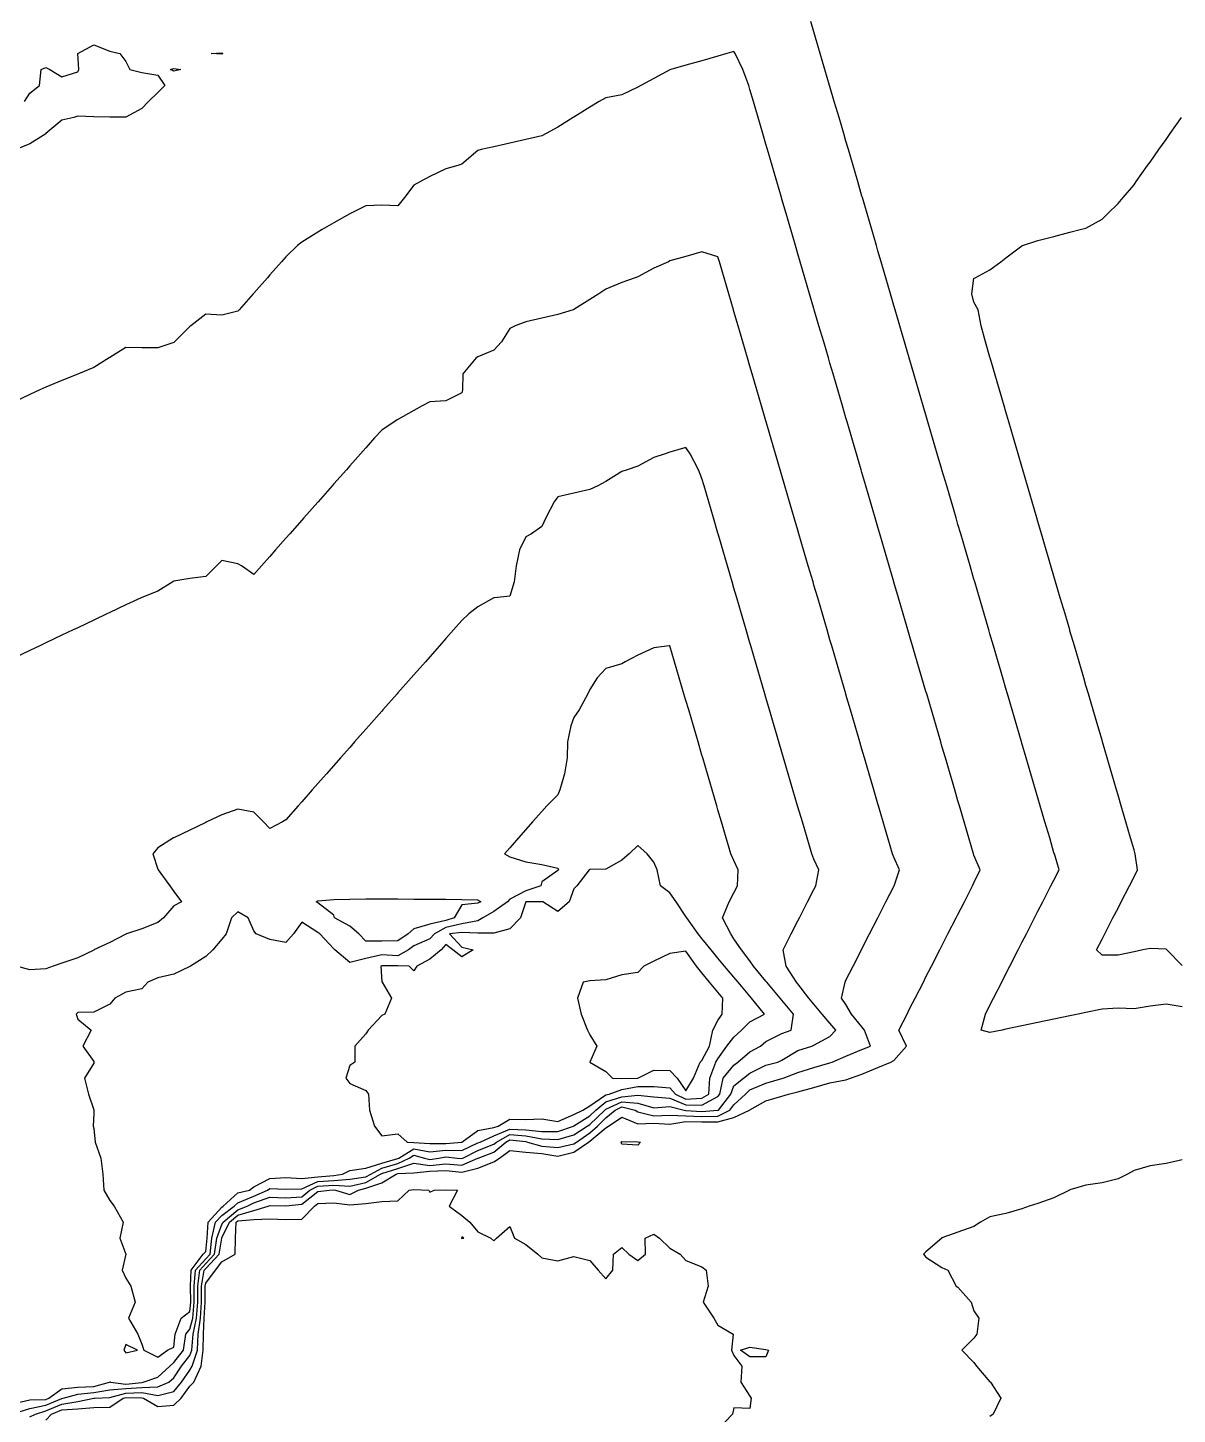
# Model space of a CAD drawing. Header units: metres. Extents: x 2681030 to 2681330, y 1246000 to 1246290.
# Drawn here: x 2681222.69 to 2681258.6, y 1246222.75 to 1246266.06 of the extents above; entities that cross this region are included whole.
import ezdxf

# ---------------------------------------------------------------- set-up
doc = ezdxf.new("R2010")
doc.units = ezdxf.units.M
doc.layers.add('BASIS_HOEHENLINIEN', color=8, linetype='Continuous')

msp = doc.modelspace()

# ---------------------------------------------------------------- linework, layer by layer
at = {"layer": 'BASIS_HOEHENLINIEN'}
for points in [[(2681253.13, 1246234.75, 0), (2681252.75, 1246234.67, 0), (2681252.473, 1246234.75, 0), (2681252.606, 1246235.25, 0), (2681252.75, 1246235.53, 0), (2681252.863, 1246235.75, 0), (2681253.119, 1246236.25, 0), (2681253.25, 1246236.507, 0), (2681253.375, 1246236.75, 0), (2681253.631, 1246237.25, 0), (2681253.75, 1246237.483, 0), (2681253.887, 1246237.75, 0), (2681254.143, 1246238.25, 0), (2681254.25, 1246238.459, 0), (2681254.399, 1246238.75, 0), (2681254.655, 1246239.25, 0), (2681254.75, 1246239.435, 0), (2681254.911, 1246239.75, 0), (2681254.761, 1246240.25, 0), (2681254.75, 1246240.289, 0), (2681254.615, 1246240.75, 0), (2681254.469, 1246241.25, 0), (2681254.323, 1246241.75, 0), (2681254.25, 1246241.998, 0), (2681254.176, 1246242.25, 0), (2681254.03, 1246242.75, 0), (2681253.884, 1246243.25, 0), (2681253.75, 1246243.708, 0), (2681253.738, 1246243.75, 0), (2681253.591, 1246244.25, 0), (2681253.445, 1246244.75, 0), (2681253.299, 1246245.25, 0), (2681253.25, 1246245.417, 0), (2681253.153, 1246245.75, 0), (2681253.006, 1246246.25, 0), (2681252.86, 1246246.75, 0), (2681252.75, 1246247.126, 0), (2681252.714, 1246247.25, 0), (2681252.567, 1246247.75, 0), (2681252.421, 1246248.25, 0), (2681252.275, 1246248.75, 0), (2681252.25, 1246248.835, 0), (2681252.129, 1246249.25, 0), (2681251.982, 1246249.75, 0), (2681251.836, 1246250.25, 0), (2681251.75, 1246250.545, 0), (2681251.69, 1246250.75, 0), (2681251.544, 1246251.25, 0), (2681251.397, 1246251.75, 0), (2681251.251, 1246252.25, 0), (2681251.25, 1246252.254, 0), (2681251.105, 1246252.75, 0), (2681250.959, 1246253.25, 0), (2681250.812, 1246253.75, 0), (2681250.75, 1246253.963, 0), (2681250.666, 1246254.25, 0), (2681250.52, 1246254.75, 0), (2681250.374, 1246255.25, 0), (2681250.25, 1246255.672, 0), (2681250.227, 1246255.75, 0), (2681250.081, 1246256.25, 0), (2681249.935, 1246256.75, 0), (2681249.789, 1246257.25, 0), (2681249.75, 1246257.382, 0), (2681249.642, 1246257.75, 0), (2681249.496, 1246258.25, 0), (2681249.35, 1246258.75, 0), (2681249.25, 1246259.091, 0), (2681249.203, 1246259.25, 0), (2681249.057, 1246259.75, 0), (2681248.911, 1246260.25, 0), (2681248.765, 1246260.75, 0), (2681248.75, 1246260.8, 0), (2681248.618, 1246261.25, 0), (2681248.472, 1246261.75, 0), (2681248.326, 1246262.25, 0), (2681248.25, 1246262.509, 0), (2681248.18, 1246262.75, 0), (2681248.033, 1246263.25, 0), (2681247.887, 1246263.75, 0), (2681247.75, 1246264.219, 0), (2681247.741, 1246264.25, 0), (2681247.595, 1246264.75, 0), (2681247.448, 1246265.25, 0), (2681247.302, 1246265.75, 0), (2681247.25, 1246265.928, 0), (2681247.156, 1246266.25, 0)], [(2681222.75, 1246222.673, 0), (2681222.931, 1246222.75, 0), (2681223.25, 1246222.852, 0), (2681223.75, 1246223.062, 0), (2681224.25, 1246223.152, 0), (2681224.75, 1246223.248, 0), (2681224.782, 1246223.25, 0), (2681225.25, 1246223.272, 0), (2681225.75, 1246223.412, 0), (2681226.25, 1246223.423, 0), (2681226.75, 1246223.336, 0), (2681227.25, 1246223.459, 0), (2681227.488, 1246223.75, 0), (2681227.75, 1246224.128, 0), (2681227.823, 1246224.25, 0), (2681227.99, 1246224.75, 0), (2681228.015, 1246225.25, 0), (2681228.081, 1246225.75, 0), (2681228.113, 1246226.25, 0), (2681228.118, 1246226.75, 0), (2681228.201, 1246227.25, 0), (2681228.25, 1246227.304, 0), (2681228.664, 1246227.75, 0), (2681228.748, 1246228.25, 0), (2681228.75, 1246228.256, 0), (2681228.994, 1246228.75, 0), (2681229.25, 1246228.964, 0), (2681229.75, 1246229.108, 0), (2681230.201, 1246229.25, 0), (2681230.25, 1246229.265, 0), (2681230.75, 1246229.257, 0), (2681231.25, 1246229.312, 0), (2681231.75, 1246229.703, 0), (2681232.117, 1246229.75, 0), (2681232.25, 1246229.757, 0), (2681232.298, 1246229.75, 0), (2681232.75, 1246229.613, 0), (2681233.024, 1246229.75, 0), (2681233.25, 1246229.811, 0), (2681233.75, 1246229.98, 0), (2681234.199, 1246230.25, 0), (2681234.25, 1246230.265, 0), (2681234.75, 1246230.287, 0), (2681235.25, 1246230.338, 0), (2681235.75, 1246230.361, 0), (2681236.25, 1246230.311, 0), (2681236.75, 1246230.44, 0), (2681237.25, 1246230.635, 0), (2681237.423, 1246230.75, 0), (2681237.75, 1246230.984, 0), (2681238.25, 1246230.94, 0), (2681238.75, 1246230.893, 0), (2681239.25, 1246230.814, 0), (2681239.75, 1246230.937, 0), (2681240.209, 1246231.25, 0), (2681240.25, 1246231.278, 0), (2681240.75, 1246231.695, 0), (2681240.83, 1246231.75, 0), (2681241.25, 1246232.032, 0), (2681241.75, 1246231.819, 0), (2681242.25, 1246231.843, 0), (2681242.75, 1246231.806, 0), (2681243.25, 1246231.896, 0), (2681243.75, 1246231.882, 0), (2681244.25, 1246231.882, 0), (2681244.75, 1246232.023, 0), (2681245.238, 1246232.25, 0), (2681245.25, 1246232.261, 0), (2681245.75, 1246232.537, 0), (2681246.25, 1246232.688, 0), (2681246.456, 1246232.75, 0), (2681246.75, 1246232.824, 0), (2681247.25, 1246232.956, 0), (2681247.75, 1246233.1, 0), (2681248.25, 1246233.196, 0), (2681248.395, 1246233.25, 0), (2681248.75, 1246233.372, 0), (2681249.25, 1246233.58, 0), (2681249.657, 1246233.75, 0), (2681249.75, 1246233.801, 0), (2681250.143, 1246234.25, 0), (2681249.902, 1246234.75, 0), (2681250.158, 1246235.25, 0), (2681250.25, 1246235.43, 0), (2681250.414, 1246235.75, 0), (2681250.67, 1246236.25, 0), (2681250.75, 1246236.407, 0), (2681250.926, 1246236.75, 0), (2681251.182, 1246237.25, 0), (2681251.25, 1246237.383, 0), (2681251.438, 1246237.75, 0), (2681251.694, 1246238.25, 0), (2681251.75, 1246238.359, 0), (2681251.95, 1246238.75, 0), (2681252.206, 1246239.25, 0), (2681252.25, 1246239.346, 0), (2681252.439, 1246239.75, 0), (2681252.25, 1246240.212, 0), (2681252.234, 1246240.25, 0), (2681252.088, 1246240.75, 0), (2681251.942, 1246241.25, 0), (2681251.796, 1246241.75, 0), (2681251.75, 1246241.906, 0), (2681251.649, 1246242.25, 0), (2681251.503, 1246242.75, 0), (2681251.357, 1246243.25, 0), (2681251.25, 1246243.615, 0), (2681251.211, 1246243.75, 0), (2681251.064, 1246244.25, 0), (2681250.918, 1246244.75, 0), (2681250.772, 1246245.25, 0), (2681250.75, 1246245.324, 0), (2681250.625, 1246245.75, 0), (2681250.479, 1246246.25, 0), (2681250.333, 1246246.75, 0), (2681250.25, 1246247.033, 0), (2681250.187, 1246247.25, 0), (2681250.04, 1246247.75, 0), (2681249.894, 1246248.25, 0), (2681249.75, 1246248.743, 0), (2681249.748, 1246248.75, 0), (2681249.602, 1246249.25, 0), (2681249.455, 1246249.75, 0), (2681249.309, 1246250.25, 0), (2681249.25, 1246250.452, 0), (2681249.163, 1246250.75, 0), (2681249.017, 1246251.25, 0), (2681248.87, 1246251.75, 0), (2681248.75, 1246252.161, 0), (2681248.724, 1246252.25, 0), (2681248.578, 1246252.75, 0), (2681248.432, 1246253.25, 0), (2681248.285, 1246253.75, 0), (2681248.25, 1246253.87, 0), (2681248.139, 1246254.25, 0), (2681247.993, 1246254.75, 0), (2681247.846, 1246255.25, 0), (2681247.75, 1246255.58, 0), (2681247.7, 1246255.75, 0), (2681247.554, 1246256.25, 0), (2681247.408, 1246256.75, 0), (2681247.261, 1246257.25, 0), (2681247.25, 1246257.289, 0), (2681247.115, 1246257.75, 0), (2681246.969, 1246258.25, 0), (2681246.823, 1246258.75, 0), (2681246.75, 1246258.998, 0), (2681246.676, 1246259.25, 0), (2681246.53, 1246259.75, 0), (2681246.384, 1246260.25, 0), (2681246.25, 1246260.707, 0), (2681246.238, 1246260.75, 0), (2681246.091, 1246261.25, 0), (2681245.945, 1246261.75, 0), (2681245.799, 1246262.25, 0), (2681245.75, 1246262.417, 0), (2681245.653, 1246262.75, 0), (2681245.506, 1246263.25, 0), (2681245.36, 1246263.75, 0), (2681245.25, 1246264.126, 0), (2681245.213, 1246264.25, 0), (2681245.033, 1246264.75, 0), (2681244.788, 1246265.25, 0), (2681244.75, 1246265.314, 0), (2681244.527, 1246265.25, 0), (2681244.25, 1246265.171, 0), (2681243.75, 1246265.027, 0), (2681243.25, 1246264.884, 0), (2681242.783, 1246264.75, 0), (2681242.75, 1246264.741, 0), (2681242.25, 1246264.471, 0), (2681241.841, 1246264.25, 0), (2681241.75, 1246264.201, 0), (2681241.25, 1246263.961, 0), (2681240.75, 1246263.871, 0), (2681240.541, 1246263.75, 0), (2681240.25, 1246263.577, 0), (2681239.75, 1246263.262, 0), (2681239.73, 1246263.25, 0), (2681239.25, 1246262.948, 0), (2681238.882, 1246262.75, 0), (2681238.75, 1246262.683, 0), (2681238.25, 1246262.568, 0), (2681237.75, 1246262.454, 0), (2681237.25, 1246262.34, 0), (2681236.852, 1246262.25, 0), (2681236.75, 1246262.227, 0), (2681236.25, 1246261.793, 0), (2681236.126, 1246261.75, 0), (2681235.75, 1246261.649, 0), (2681235.25, 1246261.41, 0), (2681234.958, 1246261.25, 0), (2681234.75, 1246261.136, 0), (2681234.454, 1246260.75, 0), (2681234.25, 1246260.499, 0), (2681233.75, 1246260.51, 0), (2681233.25, 1246260.499, 0), (2681232.766, 1246260.25, 0), (2681232.75, 1246260.241, 0), (2681232.25, 1246259.958, 0), (2681231.882, 1246259.75, 0), (2681231.75, 1246259.675, 0), (2681231.25, 1246259.363, 0), (2681231.113, 1246259.25, 0), (2681230.75, 1246258.902, 0), (2681230.615, 1246258.75, 0), (2681230.25, 1246258.336, 0), (2681230.174, 1246258.25, 0), (2681229.75, 1246257.771, 0), (2681229.732, 1246257.75, 0), (2681229.29, 1246257.25, 0), (2681229.25, 1246257.205, 0), (2681228.75, 1246257.079, 0), (2681228.25, 1246257.112, 0), (2681227.785, 1246256.75, 0), (2681227.75, 1246256.721, 0), (2681227.272, 1246256.25, 0), (2681227.25, 1246256.229, 0), (2681226.75, 1246256.06, 0), (2681226.25, 1246256.063, 0), (2681225.75, 1246256.065, 0), (2681225.25, 1246255.761, 0), (2681225.235, 1246255.75, 0), (2681224.75, 1246255.443, 0), (2681224.274, 1246255.25, 0), (2681224.25, 1246255.24, 0), (2681223.75, 1246255.039, 0), (2681223.25, 1246254.835, 0), (2681223.069, 1246254.75, 0), (2681222.75, 1246254.597, 0), (2681222.25, 1246254.358, 0)], [(2681222.583, 1246263.75, 0), (2681222.75, 1246264.015, 0), (2681223.059, 1246264.25, 0), (2681223.102, 1246264.75, 0), (2681223.25, 1246264.815, 0), (2681223.373, 1246264.75, 0), (2681223.75, 1246264.523, 0), (2681224.25, 1246264.681, 0), (2681224.278, 1246264.75, 0), (2681224.255, 1246265.25, 0), (2681224.75, 1246265.52, 0), (2681225.25, 1246265.33, 0), (2681225.569, 1246265.25, 0), (2681225.75, 1246265.001, 0), (2681225.874, 1246264.75, 0), (2681226.25, 1246264.663, 0), (2681226.75, 1246264.577, 0), (2681226.972, 1246264.25, 0), (2681226.75, 1246264.031, 0), (2681226.464, 1246263.75, 0), (2681226.25, 1246263.539, 0), (2681225.75, 1246263.264, 0), (2681225.25, 1246263.266, 0), (2681224.75, 1246263.269, 0), (2681224.25, 1246263.29, 0), (2681224.124, 1246263.25, 0), (2681223.75, 1246263.175, 0), (2681223.252, 1246262.75, 0), (2681223.25, 1246262.748, 0), (2681222.75, 1246262.426, 0), (2681222.314, 1246262.25, 0)], [(2681228.785, 1246265.25, 0), (2681228.75, 1246265.228, 0), (2681228.414, 1246265.25, 0), (2681228.75, 1246265.274, 0), (2681228.785, 1246265.25, 0)], [(2681227.469, 1246264.75, 0), (2681227.25, 1246264.699, 0), (2681227.144, 1246264.75, 0), (2681227.25, 1246264.788, 0), (2681227.469, 1246264.75, 0)], [(2681258.75, 1246236.768, 0), (2681258.272, 1246237.25, 0), (2681258.25, 1246237.28, 0), (2681257.75, 1246237.298, 0), (2681257.523, 1246237.25, 0), (2681257.25, 1246237.193, 0), (2681256.75, 1246237.088, 0), (2681256.25, 1246237.09, 0), (2681256.08, 1246237.25, 0), (2681256.25, 1246237.583, 0), (2681256.336, 1246237.75, 0), (2681256.592, 1246238.25, 0), (2681256.75, 1246238.559, 0), (2681256.848, 1246238.75, 0), (2681257.104, 1246239.25, 0), (2681257.25, 1246239.535, 0), (2681257.36, 1246239.75, 0), (2681257.289, 1246240.25, 0), (2681257.25, 1246240.382, 0), (2681257.142, 1246240.75, 0), (2681256.996, 1246241.25, 0), (2681256.85, 1246241.75, 0), (2681256.75, 1246242.091, 0), (2681256.703, 1246242.25, 0), (2681256.557, 1246242.75, 0), (2681256.411, 1246243.25, 0), (2681256.265, 1246243.75, 0), (2681256.25, 1246243.8, 0), (2681256.118, 1246244.25, 0), (2681255.972, 1246244.75, 0), (2681255.826, 1246245.25, 0), (2681255.75, 1246245.509, 0), (2681255.68, 1246245.75, 0), (2681255.533, 1246246.25, 0), (2681255.387, 1246246.75, 0), (2681255.25, 1246247.219, 0), (2681255.241, 1246247.25, 0), (2681255.095, 1246247.75, 0), (2681254.948, 1246248.25, 0), (2681254.802, 1246248.75, 0), (2681254.75, 1246248.928, 0), (2681254.656, 1246249.25, 0), (2681254.51, 1246249.75, 0), (2681254.363, 1246250.25, 0), (2681254.25, 1246250.637, 0), (2681254.217, 1246250.75, 0), (2681254.071, 1246251.25, 0), (2681253.924, 1246251.75, 0), (2681253.778, 1246252.25, 0), (2681253.75, 1246252.347, 0), (2681253.632, 1246252.75, 0), (2681253.486, 1246253.25, 0), (2681253.339, 1246253.75, 0), (2681253.25, 1246254.056, 0), (2681253.193, 1246254.25, 0), (2681253.047, 1246254.75, 0), (2681252.901, 1246255.25, 0), (2681252.755, 1246255.75, 0), (2681252.75, 1246255.765, 0), (2681252.608, 1246256.25, 0), (2681252.477, 1246256.75, 0), (2681252.383, 1246257.25, 0), (2681252.25, 1246257.49, 0), (2681252.178, 1246257.75, 0), (2681252.25, 1246258.233, 0), (2681252.284, 1246258.25, 0), (2681252.75, 1246258.496, 0), (2681253.094, 1246258.75, 0), (2681253.25, 1246258.868, 0), (2681253.75, 1246259.245, 0), (2681253.762, 1246259.25, 0), (2681254.25, 1246259.413, 0), (2681254.75, 1246259.541, 0), (2681255.25, 1246259.668, 0), (2681255.572, 1246259.75, 0), (2681255.75, 1246259.795, 0), (2681256.25, 1246260.074, 0), (2681256.429, 1246260.25, 0), (2681256.75, 1246260.564, 0), (2681256.916, 1246260.75, 0), (2681257.25, 1246261.148, 0), (2681257.322, 1246261.25, 0), (2681257.675, 1246261.75, 0), (2681257.75, 1246261.857, 0), (2681258.027, 1246262.25, 0), (2681258.25, 1246262.568, 0), (2681258.379, 1246262.75, 0), (2681258.73, 1246263.25, 0)], [(2681222.25, 1246222.772, 0), (2681222.75, 1246222.933, 0), (2681223.25, 1246223.031, 0), (2681223.75, 1246223.239, 0), (2681223.798, 1246223.25, 0), (2681224.25, 1246223.377, 0), (2681224.75, 1246223.43, 0), (2681225.25, 1246223.513, 0), (2681225.75, 1246223.55, 0), (2681226.25, 1246223.583, 0), (2681226.75, 1246223.6, 0), (2681227.093, 1246223.75, 0), (2681227.25, 1246223.886, 0), (2681227.493, 1246224.25, 0), (2681227.75, 1246224.581, 0), (2681227.816, 1246224.75, 0), (2681227.853, 1246225.25, 0), (2681227.963, 1246225.75, 0), (2681228.002, 1246226.25, 0), (2681228.003, 1246226.75, 0), (2681228.063, 1246227.25, 0), (2681228.25, 1246227.455, 0), (2681228.523, 1246227.75, 0), (2681228.595, 1246228.25, 0), (2681228.75, 1246228.671, 0), (2681228.789, 1246228.75, 0), (2681229.25, 1246229.136, 0), (2681229.539, 1246229.25, 0), (2681229.75, 1246229.351, 0), (2681230.25, 1246229.527, 0), (2681230.75, 1246229.513, 0), (2681231.25, 1246229.544, 0), (2681231.502, 1246229.75, 0), (2681231.75, 1246229.876, 0), (2681232.25, 1246229.906, 0), (2681232.75, 1246229.874, 0), (2681233.25, 1246229.987, 0), (2681233.707, 1246230.25, 0), (2681233.75, 1246230.272, 0), (2681234.25, 1246230.422, 0), (2681234.75, 1246230.588, 0), (2681235.25, 1246230.522, 0), (2681235.75, 1246230.575, 0), (2681236.25, 1246230.524, 0), (2681236.75, 1246230.743, 0), (2681236.764, 1246230.75, 0), (2681237.25, 1246230.933, 0), (2681237.626, 1246231.25, 0), (2681237.75, 1246231.319, 0), (2681238.25, 1246231.263, 0), (2681238.302, 1246231.25, 0), (2681238.75, 1246231.118, 0), (2681239.25, 1246231.076, 0), (2681239.75, 1246231.193, 0), (2681239.833, 1246231.25, 0), (2681240.25, 1246231.54, 0), (2681240.484, 1246231.75, 0), (2681240.75, 1246232.008, 0), (2681241.035, 1246232.25, 0), (2681241.25, 1246232.35, 0), (2681241.662, 1246232.25, 0), (2681241.75, 1246232.198, 0), (2681242.25, 1246232.07, 0), (2681242.75, 1246232.093, 0), (2681243.25, 1246232.068, 0), (2681243.75, 1246232.044, 0), (2681244.25, 1246232.063, 0), (2681244.625, 1246232.25, 0), (2681244.75, 1246232.41, 0), (2681245.109, 1246232.75, 0), (2681245.25, 1246232.879, 0), (2681245.75, 1246233.088, 0), (2681246.25, 1246233.24, 0), (2681246.29, 1246233.25, 0), (2681246.75, 1246233.42, 0), (2681247.25, 1246233.578, 0), (2681247.75, 1246233.727, 0), (2681247.819, 1246233.75, 0), (2681248.25, 1246233.93, 0), (2681248.75, 1246234.138, 0), (2681249.019, 1246234.25, 0), (2681248.827, 1246234.75, 0), (2681248.75, 1246234.853, 0), (2681248.422, 1246235.25, 0), (2681248.25, 1246235.55, 0), (2681248.113, 1246235.75, 0), (2681248.221, 1246236.25, 0), (2681248.25, 1246236.307, 0), (2681248.477, 1246236.75, 0), (2681248.733, 1246237.25, 0), (2681248.75, 1246237.283, 0), (2681248.989, 1246237.75, 0), (2681249.245, 1246238.25, 0), (2681249.25, 1246238.259, 0), (2681249.501, 1246238.75, 0), (2681249.75, 1246239.235, 0), (2681249.757, 1246239.25, 0), (2681249.92, 1246239.75, 0), (2681249.75, 1246240.15, 0), (2681249.707, 1246240.25, 0), (2681249.561, 1246240.75, 0), (2681249.415, 1246241.25, 0), (2681249.269, 1246241.75, 0), (2681249.25, 1246241.813, 0), (2681249.122, 1246242.25, 0), (2681248.976, 1246242.75, 0), (2681248.83, 1246243.25, 0), (2681248.75, 1246243.522, 0), (2681248.683, 1246243.75, 0), (2681248.537, 1246244.25, 0), (2681248.391, 1246244.75, 0), (2681248.25, 1246245.232, 0), (2681248.245, 1246245.25, 0), (2681248.098, 1246245.75, 0), (2681247.952, 1246246.25, 0), (2681247.806, 1246246.75, 0), (2681247.75, 1246246.941, 0), (2681247.66, 1246247.25, 0), (2681247.513, 1246247.75, 0), (2681247.367, 1246248.25, 0), (2681247.25, 1246248.65, 0), (2681247.221, 1246248.75, 0), (2681247.074, 1246249.25, 0), (2681246.928, 1246249.75, 0), (2681246.782, 1246250.25, 0), (2681246.75, 1246250.359, 0), (2681246.636, 1246250.75, 0), (2681246.489, 1246251.25, 0), (2681246.343, 1246251.75, 0), (2681246.25, 1246252.069, 0), (2681246.197, 1246252.25, 0), (2681246.051, 1246252.75, 0), (2681245.904, 1246253.25, 0), (2681245.758, 1246253.75, 0), (2681245.75, 1246253.778, 0), (2681245.612, 1246254.25, 0), (2681245.466, 1246254.75, 0), (2681245.319, 1246255.25, 0), (2681245.25, 1246255.487, 0), (2681245.173, 1246255.75, 0), (2681245.027, 1246256.25, 0), (2681244.881, 1246256.75, 0), (2681244.75, 1246257.196, 0), (2681244.734, 1246257.25, 0), (2681244.588, 1246257.75, 0), (2681244.442, 1246258.25, 0), (2681244.295, 1246258.75, 0), (2681244.25, 1246258.906, 0), (2681243.75, 1246259.058, 0), (2681243.25, 1246258.915, 0), (2681242.75, 1246258.771, 0), (2681242.702, 1246258.75, 0), (2681242.25, 1246258.55, 0), (2681241.75, 1246258.28, 0), (2681241.668, 1246258.25, 0), (2681241.25, 1246258.097, 0), (2681240.75, 1246257.888, 0), (2681240.531, 1246257.75, 0), (2681240.25, 1246257.573, 0), (2681239.75, 1246257.258, 0), (2681239.727, 1246257.25, 0), (2681239.25, 1246257.099, 0), (2681238.75, 1246256.985, 0), (2681238.25, 1246256.871, 0), (2681237.914, 1246256.75, 0), (2681237.75, 1246256.663, 0), (2681237.485, 1246256.25, 0), (2681237.25, 1246255.985, 0), (2681236.75, 1246255.781, 0), (2681236.693, 1246255.75, 0), (2681236.284, 1246255.25, 0), (2681236.267, 1246254.75, 0), (2681236.25, 1246254.654, 0), (2681235.75, 1246254.403, 0), (2681235.25, 1246254.376, 0), (2681235.009, 1246254.25, 0), (2681234.75, 1246254.103, 0), (2681234.25, 1246253.82, 0), (2681234.137, 1246253.75, 0), (2681233.75, 1246253.483, 0), (2681233.525, 1246253.25, 0), (2681233.25, 1246252.939, 0), (2681233.083, 1246252.75, 0), (2681232.75, 1246252.373, 0), (2681232.641, 1246252.25, 0), (2681232.25, 1246251.807, 0), (2681232.199, 1246251.75, 0), (2681231.758, 1246251.25, 0), (2681231.75, 1246251.241, 0), (2681231.315, 1246250.75, 0), (2681231.25, 1246250.676, 0), (2681230.874, 1246250.25, 0), (2681230.75, 1246250.11, 0), (2681230.432, 1246249.75, 0), (2681230.25, 1246249.544, 0), (2681229.99, 1246249.25, 0), (2681229.75, 1246248.979, 0), (2681229.364, 1246249.25, 0), (2681229.25, 1246249.316, 0), (2681228.75, 1246249.411, 0), (2681228.586, 1246249.25, 0), (2681228.25, 1246248.919, 0), (2681227.75, 1246248.857, 0), (2681227.25, 1246248.773, 0), (2681227.217, 1246248.75, 0), (2681226.75, 1246248.459, 0), (2681226.25, 1246248.257, 0), (2681226.234, 1246248.25, 0), (2681225.75, 1246248.035, 0), (2681225.25, 1246247.796, 0), (2681225.153, 1246247.75, 0), (2681224.75, 1246247.557, 0), (2681224.25, 1246247.318, 0), (2681224.107, 1246247.25, 0), (2681223.75, 1246247.079, 0), (2681223.25, 1246246.84, 0), (2681223.062, 1246246.75, 0), (2681222.75, 1246246.601, 0), (2681222.25, 1246246.362, 0)], [(2681222.25, 1246223.084, 0), (2681222.75, 1246223.203, 0), (2681223.25, 1246223.21, 0), (2681223.346, 1246223.25, 0), (2681223.75, 1246223.544, 0), (2681224.25, 1246223.596, 0), (2681224.75, 1246223.611, 0), (2681225.239, 1246223.75, 0), (2681225.25, 1246223.76, 0), (2681225.269, 1246223.75, 0), (2681225.75, 1246223.689, 0), (2681226.25, 1246223.744, 0), (2681226.293, 1246223.75, 0), (2681226.75, 1246223.909, 0), (2681227.127, 1246224.25, 0), (2681227.25, 1246224.37, 0), (2681227.554, 1246224.75, 0), (2681227.629, 1246225.25, 0), (2681227.75, 1246225.405, 0), (2681227.846, 1246225.75, 0), (2681227.891, 1246226.25, 0), (2681227.889, 1246226.75, 0), (2681227.926, 1246227.25, 0), (2681228.25, 1246227.607, 0), (2681228.383, 1246227.75, 0), (2681228.443, 1246228.25, 0), (2681228.558, 1246228.75, 0), (2681228.75, 1246228.961, 0), (2681229.133, 1246229.25, 0), (2681229.25, 1246229.355, 0), (2681229.75, 1246229.562, 0), (2681230.178, 1246229.75, 0), (2681230.25, 1246229.798, 0), (2681230.75, 1246229.776, 0), (2681231.25, 1246229.786, 0), (2681231.75, 1246230.02, 0), (2681232.25, 1246230.055, 0), (2681232.75, 1246230.09, 0), (2681233.25, 1246230.163, 0), (2681233.401, 1246230.25, 0), (2681233.75, 1246230.432, 0), (2681234.25, 1246230.579, 0), (2681234.601, 1246230.75, 0), (2681234.75, 1246230.841, 0), (2681235.082, 1246230.75, 0), (2681235.25, 1246230.707, 0), (2681235.531, 1246230.75, 0), (2681235.75, 1246230.788, 0), (2681236.118, 1246230.75, 0), (2681236.25, 1246230.736, 0), (2681236.281, 1246230.75, 0), (2681236.75, 1246230.984, 0), (2681237.25, 1246231.185, 0), (2681237.327, 1246231.25, 0), (2681237.75, 1246231.486, 0), (2681238.25, 1246231.446, 0), (2681238.75, 1246231.347, 0), (2681239.25, 1246231.332, 0), (2681239.75, 1246231.472, 0), (2681240.165, 1246231.75, 0), (2681240.25, 1246231.802, 0), (2681240.712, 1246232.25, 0), (2681240.75, 1246232.281, 0), (2681241.25, 1246232.505, 0), (2681241.75, 1246232.467, 0), (2681242.25, 1246232.321, 0), (2681242.75, 1246232.366, 0), (2681243.2, 1246232.25, 0), (2681243.25, 1246232.241, 0), (2681243.75, 1246232.206, 0), (2681244.25, 1246232.243, 0), (2681244.263, 1246232.25, 0), (2681244.657, 1246232.75, 0), (2681244.75, 1246233.005, 0), (2681245.049, 1246233.25, 0), (2681245.25, 1246233.398, 0), (2681245.75, 1246233.656, 0), (2681246.124, 1246233.75, 0), (2681246.25, 1246233.81, 0), (2681246.75, 1246234.107, 0), (2681247.181, 1246234.25, 0), (2681247.25, 1246234.279, 0), (2681247.75, 1246234.552, 0), (2681247.932, 1246234.75, 0), (2681247.75, 1246234.966, 0), (2681247.511, 1246235.25, 0), (2681247.25, 1246235.56, 0), (2681247.09, 1246235.75, 0), (2681246.75, 1246236.19, 0), (2681246.701, 1246236.25, 0), (2681246.383, 1246236.75, 0), (2681246.284, 1246237.25, 0), (2681246.54, 1246237.75, 0), (2681246.75, 1246238.159, 0), (2681246.797, 1246238.25, 0), (2681247.053, 1246238.75, 0), (2681247.25, 1246239.135, 0), (2681247.309, 1246239.25, 0), (2681247.4, 1246239.75, 0), (2681247.25, 1246240.091, 0), (2681247.18, 1246240.25, 0), (2681247.034, 1246240.75, 0), (2681246.888, 1246241.25, 0), (2681246.75, 1246241.72, 0), (2681246.741, 1246241.75, 0), (2681246.595, 1246242.25, 0), (2681246.449, 1246242.75, 0), (2681246.303, 1246243.25, 0), (2681246.25, 1246243.43, 0), (2681246.156, 1246243.75, 0), (2681246.01, 1246244.25, 0), (2681245.864, 1246244.75, 0), (2681245.75, 1246245.139, 0), (2681245.717, 1246245.25, 0), (2681245.571, 1246245.75, 0), (2681245.425, 1246246.25, 0), (2681245.279, 1246246.75, 0), (2681245.25, 1246246.848, 0), (2681245.132, 1246247.25, 0), (2681244.986, 1246247.75, 0), (2681244.84, 1246248.25, 0), (2681244.75, 1246248.557, 0), (2681244.694, 1246248.75, 0), (2681244.547, 1246249.25, 0), (2681244.401, 1246249.75, 0), (2681244.255, 1246250.25, 0), (2681244.25, 1246250.267, 0), (2681244.109, 1246250.75, 0), (2681243.962, 1246251.25, 0), (2681243.816, 1246251.75, 0), (2681243.75, 1246251.976, 0), (2681243.643, 1246252.25, 0), (2681243.384, 1246252.75, 0), (2681243.25, 1246252.945, 0), (2681242.75, 1246252.802, 0), (2681242.6, 1246252.75, 0), (2681242.25, 1246252.63, 0), (2681241.75, 1246252.36, 0), (2681241.41, 1246252.25, 0), (2681241.25, 1246252.198, 0), (2681240.75, 1246251.883, 0), (2681240.495, 1246251.75, 0), (2681240.25, 1246251.629, 0), (2681239.75, 1246251.515, 0), (2681239.25, 1246251.401, 0), (2681239.138, 1246251.25, 0), (2681238.874, 1246250.75, 0), (2681238.75, 1246250.48, 0), (2681238.427, 1246250.25, 0), (2681238.25, 1246250.153, 0), (2681238.048, 1246249.75, 0), (2681237.948, 1246249.25, 0), (2681237.881, 1246248.75, 0), (2681237.75, 1246248.297, 0), (2681237.265, 1246248.25, 0), (2681237.25, 1246248.248, 0), (2681236.75, 1246247.965, 0), (2681236.473, 1246247.75, 0), (2681236.25, 1246247.541, 0), (2681235.993, 1246247.25, 0), (2681235.75, 1246246.975, 0), (2681235.551, 1246246.75, 0), (2681235.25, 1246246.41, 0), (2681235.109, 1246246.25, 0), (2681234.75, 1246245.844, 0), (2681234.667, 1246245.75, 0), (2681234.25, 1246245.278, 0), (2681234.225, 1246245.25, 0), (2681233.783, 1246244.75, 0), (2681233.75, 1246244.712, 0), (2681233.342, 1246244.25, 0), (2681233.25, 1246244.146, 0), (2681232.9, 1246243.75, 0), (2681232.75, 1246243.58, 0), (2681232.458, 1246243.25, 0), (2681232.25, 1246243.015, 0), (2681232.016, 1246242.75, 0), (2681231.75, 1246242.449, 0), (2681231.574, 1246242.25, 0), (2681231.25, 1246241.883, 0), (2681231.132, 1246241.75, 0), (2681230.75, 1246241.318, 0), (2681230.643, 1246241.25, 0), (2681230.25, 1246241.046, 0), (2681230.049, 1246241.25, 0), (2681229.75, 1246241.554, 0), (2681229.25, 1246241.651, 0), (2681228.75, 1246241.471, 0), (2681228.283, 1246241.25, 0), (2681228.25, 1246241.234, 0), (2681227.75, 1246240.995, 0), (2681227.25, 1246240.756, 0), (2681227.237, 1246240.75, 0), (2681226.75, 1246240.437, 0), (2681226.591, 1246240.25, 0), (2681226.75, 1246239.772, 0), (2681226.757, 1246239.75, 0), (2681227.123, 1246239.25, 0), (2681227.25, 1246239.076, 0), (2681227.49, 1246238.75, 0), (2681227.25, 1246238.631, 0), (2681226.931, 1246238.25, 0), (2681226.75, 1246238.111, 0), (2681226.25, 1246237.912, 0), (2681225.769, 1246237.75, 0), (2681225.75, 1246237.743, 0), (2681225.25, 1246237.484, 0), (2681224.752, 1246237.25, 0), (2681224.75, 1246237.248, 0), (2681224.25, 1246237.008, 0), (2681223.75, 1246236.843, 0), (2681223.483, 1246236.75, 0), (2681223.25, 1246236.663, 0), (2681222.75, 1246236.635, 0), (2681222.334, 1246236.75, 0)], [(2681226.75, 1246224.527, 0), (2681227.052, 1246224.75, 0), (2681227.25, 1246224.847, 0), (2681227.297, 1246225.25, 0), (2681227.48, 1246225.75, 0), (2681227.75, 1246225.956, 0), (2681227.779, 1246226.25, 0), (2681227.774, 1246226.75, 0), (2681227.789, 1246227.25, 0), (2681228.163, 1246227.75, 0), (2681228.25, 1246227.832, 0), (2681228.29, 1246228.25, 0), (2681228.322, 1246228.75, 0), (2681228.75, 1246229.22, 0), (2681228.789, 1246229.25, 0), (2681229.25, 1246229.662, 0), (2681229.612, 1246229.75, 0), (2681229.75, 1246229.849, 0), (2681230.25, 1246230.117, 0), (2681230.75, 1246230.14, 0), (2681231.25, 1246230.117, 0), (2681231.75, 1246230.164, 0), (2681232.25, 1246230.204, 0), (2681232.522, 1246230.25, 0), (2681232.75, 1246230.366, 0), (2681233.25, 1246230.432, 0), (2681233.75, 1246230.592, 0), (2681234.25, 1246230.736, 0), (2681234.278, 1246230.75, 0), (2681234.75, 1246231.039, 0), (2681235.25, 1246230.946, 0), (2681235.75, 1246230.997, 0), (2681236.25, 1246230.991, 0), (2681236.75, 1246231.223, 0), (2681236.817, 1246231.25, 0), (2681237.25, 1246231.445, 0), (2681237.75, 1246231.652, 0), (2681238.25, 1246231.63, 0), (2681238.75, 1246231.584, 0), (2681239.25, 1246231.576, 0), (2681239.733, 1246231.75, 0), (2681239.75, 1246231.759, 0), (2681240.25, 1246232.066, 0), (2681240.44, 1246232.25, 0), (2681240.75, 1246232.504, 0), (2681241.25, 1246232.661, 0), (2681241.75, 1246232.72, 0), (2681242.25, 1246232.662, 0), (2681242.75, 1246232.62, 0), (2681243.25, 1246232.415, 0), (2681243.75, 1246232.405, 0), (2681244.25, 1246232.677, 0), (2681244.308, 1246232.75, 0), (2681244.409, 1246233.25, 0), (2681244.75, 1246233.652, 0), (2681244.868, 1246233.75, 0), (2681245.25, 1246234.071, 0), (2681245.582, 1246234.25, 0), (2681245.75, 1246234.39, 0), (2681246.25, 1246234.641, 0), (2681246.542, 1246234.75, 0), (2681246.616, 1246235.25, 0), (2681246.25, 1246235.685, 0), (2681246.195, 1246235.75, 0), (2681245.774, 1246236.25, 0), (2681245.75, 1246236.281, 0), (2681245.36, 1246236.75, 0), (2681245.25, 1246236.907, 0), (2681244.987, 1246237.25, 0), (2681244.75, 1246237.603, 0), (2681244.651, 1246237.75, 0), (2681244.388, 1246238.25, 0), (2681244.604, 1246238.75, 0), (2681244.75, 1246239.035, 0), (2681244.86, 1246239.25, 0), (2681244.88, 1246239.75, 0), (2681244.75, 1246240.041, 0), (2681244.656, 1246240.25, 0), (2681244.507, 1246240.75, 0), (2681244.36, 1246241.25, 0), (2681244.25, 1246241.628, 0), (2681244.214, 1246241.75, 0), (2681244.068, 1246242.25, 0), (2681243.922, 1246242.75, 0), (2681243.775, 1246243.25, 0), (2681243.75, 1246243.337, 0), (2681243.629, 1246243.75, 0), (2681243.483, 1246244.25, 0), (2681243.337, 1246244.75, 0), (2681243.25, 1246245.046, 0), (2681243.19, 1246245.25, 0), (2681243.044, 1246245.75, 0), (2681242.898, 1246246.25, 0), (2681242.752, 1246246.75, 0), (2681242.75, 1246246.754, 0), (2681242.722, 1246246.75, 0), (2681242.25, 1246246.69, 0), (2681241.75, 1246246.459, 0), (2681241.355, 1246246.25, 0), (2681241.25, 1246246.193, 0), (2681240.75, 1246246.045, 0), (2681240.479, 1246245.75, 0), (2681240.25, 1246245.385, 0), (2681240.188, 1246245.25, 0), (2681239.915, 1246244.75, 0), (2681239.75, 1246244.516, 0), (2681239.654, 1246244.25, 0), (2681239.549, 1246243.75, 0), (2681239.54, 1246243.25, 0), (2681239.459, 1246242.75, 0), (2681239.316, 1246242.25, 0), (2681239.25, 1246242.1, 0), (2681238.902, 1246241.75, 0), (2681238.75, 1246241.578, 0), (2681238.461, 1246241.25, 0), (2681238.25, 1246241.012, 0), (2681238.019, 1246240.75, 0), (2681237.75, 1246240.446, 0), (2681237.577, 1246240.25, 0), (2681237.75, 1246240.162, 0), (2681238.25, 1246240.008, 0), (2681238.75, 1246239.925, 0), (2681239.25, 1246239.804, 0), (2681239.271, 1246239.75, 0), (2681239.25, 1246239.728, 0), (2681238.75, 1246239.379, 0), (2681238.72, 1246239.25, 0), (2681238.25, 1246239.098, 0), (2681237.75, 1246238.841, 0), (2681237.677, 1246238.75, 0), (2681237.25, 1246238.456, 0), (2681236.902, 1246238.25, 0), (2681236.75, 1246238.162, 0), (2681236.25, 1246238.07, 0), (2681235.75, 1246237.954, 0), (2681235.398, 1246237.75, 0), (2681235.25, 1246237.601, 0), (2681234.75, 1246237.384, 0), (2681234.579, 1246237.25, 0), (2681234.25, 1246237.069, 0), (2681233.75, 1246237.099, 0), (2681233.25, 1246236.985, 0), (2681232.75, 1246236.86, 0), (2681232.285, 1246237.25, 0), (2681232.25, 1246237.286, 0), (2681231.817, 1246237.75, 0), (2681231.75, 1246237.793, 0), (2681231.25, 1246238.116, 0), (2681230.995, 1246237.75, 0), (2681230.75, 1246237.48, 0), (2681230.25, 1246237.582, 0), (2681229.825, 1246237.75, 0), (2681229.75, 1246237.853, 0), (2681229.576, 1246238.25, 0), (2681229.25, 1246238.438, 0), (2681229.048, 1246238.25, 0), (2681228.881, 1246237.75, 0), (2681228.75, 1246237.584, 0), (2681228.468, 1246237.25, 0), (2681228.25, 1246237.05, 0), (2681227.768, 1246236.75, 0), (2681227.75, 1246236.731, 0), (2681227.25, 1246236.493, 0), (2681226.75, 1246236.381, 0), (2681226.44, 1246236.25, 0), (2681226.25, 1246236.038, 0), (2681225.75, 1246235.929, 0), (2681225.41, 1246235.75, 0), (2681225.25, 1246235.553, 0), (2681224.75, 1246235.31, 0), (2681224.25, 1246235.293, 0), (2681224.197, 1246235.25, 0), (2681224.25, 1246235.089, 0), (2681224.668, 1246234.75, 0), (2681224.403, 1246234.25, 0), (2681224.75, 1246233.766, 0), (2681224.756, 1246233.75, 0), (2681224.75, 1246233.711, 0), (2681224.461, 1246233.25, 0), (2681224.59, 1246232.75, 0), (2681224.75, 1246232.259, 0), (2681224.753, 1246232.25, 0), (2681224.75, 1246232.144, 0), (2681224.732, 1246231.75, 0), (2681224.75, 1246231.673, 0), (2681224.793, 1246231.25, 0), (2681224.967, 1246230.75, 0), (2681225.034, 1246230.25, 0), (2681225.069, 1246229.75, 0), (2681225.25, 1246229.423, 0), (2681225.388, 1246229.25, 0), (2681225.669, 1246228.75, 0), (2681225.559, 1246228.25, 0), (2681225.747, 1246227.75, 0), (2681225.636, 1246227.25, 0), (2681225.75, 1246226.996, 0), (2681225.903, 1246226.75, 0), (2681226.038, 1246226.25, 0), (2681225.837, 1246225.75, 0), (2681226.128, 1246225.25, 0), (2681226.25, 1246224.941, 0), (2681226.312, 1246224.75, 0), (2681226.75, 1246224.527, 0)], [(2681236.25, 1246231.248, 0), (2681236.254, 1246231.25, 0), (2681236.75, 1246231.614, 0), (2681237.25, 1246231.708, 0), (2681237.389, 1246231.75, 0), (2681237.75, 1246231.961, 0), (2681238.25, 1246231.955, 0), (2681238.75, 1246231.973, 0), (2681239.25, 1246231.897, 0), (2681239.75, 1246232.116, 0), (2681240.028, 1246232.25, 0), (2681240.25, 1246232.387, 0), (2681240.75, 1246232.726, 0), (2681240.85, 1246232.75, 0), (2681241.25, 1246232.894, 0), (2681241.75, 1246232.984, 0), (2681242.25, 1246232.99, 0), (2681242.75, 1246232.946, 0), (2681242.923, 1246232.75, 0), (2681243.25, 1246232.589, 0), (2681243.75, 1246232.62, 0), (2681243.961, 1246232.75, 0), (2681244.002, 1246233.25, 0), (2681244.189, 1246233.75, 0), (2681244.25, 1246233.849, 0), (2681244.525, 1246234.25, 0), (2681244.75, 1246234.531, 0), (2681244.99, 1246234.75, 0), (2681245.25, 1246235.005, 0), (2681245.708, 1246235.25, 0), (2681245.3, 1246235.75, 0), (2681245.25, 1246235.809, 0), (2681244.879, 1246236.25, 0), (2681244.75, 1246236.404, 0), (2681244.458, 1246236.75, 0), (2681244.25, 1246236.998, 0), (2681244.038, 1246237.25, 0), (2681243.75, 1246237.605, 0), (2681243.629, 1246237.75, 0), (2681243.277, 1246238.25, 0), (2681243.25, 1246238.291, 0), (2681242.941, 1246238.75, 0), (2681242.75, 1246239.036, 0), (2681242.451, 1246239.25, 0), (2681242.356, 1246239.75, 0), (2681242.25, 1246239.989, 0), (2681242.04, 1246240.25, 0), (2681241.75, 1246240.515, 0), (2681241.475, 1246240.25, 0), (2681241.25, 1246240.051, 0), (2681240.75, 1246239.778, 0), (2681240.25, 1246239.765, 0), (2681240.23, 1246239.75, 0), (2681239.841, 1246239.25, 0), (2681239.75, 1246239.164, 0), (2681239.606, 1246238.75, 0), (2681239.25, 1246238.453, 0), (2681238.777, 1246238.75, 0), (2681238.75, 1246238.755, 0), (2681238.25, 1246238.754, 0), (2681238.244, 1246238.75, 0), (2681238.084, 1246238.25, 0), (2681237.75, 1246237.912, 0), (2681237.25, 1246237.776, 0), (2681236.75, 1246237.775, 0), (2681236.25, 1246237.795, 0), (2681235.865, 1246237.75, 0), (2681236.25, 1246237.334, 0), (2681236.605, 1246237.25, 0), (2681236.25, 1246237.041, 0), (2681235.967, 1246237.25, 0), (2681235.75, 1246237.422, 0), (2681235.602, 1246237.25, 0), (2681235.25, 1246236.965, 0), (2681234.845, 1246236.75, 0), (2681234.75, 1246236.604, 0), (2681234.608, 1246236.75, 0), (2681234.25, 1246236.758, 0), (2681233.75, 1246236.757, 0), (2681233.718, 1246236.75, 0), (2681233.75, 1246236.26, 0), (2681233.755, 1246236.25, 0), (2681234.048, 1246235.75, 0), (2681233.847, 1246235.25, 0), (2681233.75, 1246235.206, 0), (2681233.326, 1246234.75, 0), (2681233.25, 1246234.627, 0), (2681232.911, 1246234.25, 0), (2681232.904, 1246233.75, 0), (2681232.75, 1246233.646, 0), (2681232.626, 1246233.25, 0), (2681232.75, 1246233.083, 0), (2681233.25, 1246232.857, 0), (2681233.336, 1246232.75, 0), (2681233.367, 1246232.25, 0), (2681233.524, 1246231.75, 0), (2681233.75, 1246231.447, 0), (2681234.25, 1246231.503, 0), (2681234.546, 1246231.25, 0), (2681234.75, 1246231.237, 0), (2681235.25, 1246231.201, 0), (2681235.75, 1246231.206, 0), (2681236.25, 1246231.248, 0)], [(2681234.571, 1246237.75, 0), (2681234.25, 1246237.537, 0), (2681233.75, 1246237.524, 0), (2681233.25, 1246237.527, 0), (2681233.035, 1246237.75, 0), (2681232.75, 1246237.996, 0), (2681232.273, 1246238.25, 0), (2681232.25, 1246238.337, 0), (2681231.75, 1246238.724, 0), (2681231.698, 1246238.75, 0), (2681231.75, 1246238.787, 0), (2681232.25, 1246238.828, 0), (2681232.75, 1246238.836, 0), (2681233.25, 1246238.844, 0), (2681233.75, 1246238.849, 0), (2681234.25, 1246238.844, 0), (2681234.75, 1246238.84, 0), (2681235.25, 1246238.837, 0), (2681235.75, 1246238.833, 0), (2681236.25, 1246238.83, 0), (2681236.75, 1246238.818, 0), (2681236.847, 1246238.75, 0), (2681236.75, 1246238.712, 0), (2681236.25, 1246238.662, 0), (2681236.012, 1246238.25, 0), (2681235.75, 1246238.168, 0), (2681235.25, 1246238.058, 0), (2681234.75, 1246237.91, 0), (2681234.571, 1246237.75, 0)], [(2681243.25, 1246232.85, 0), (2681243.482, 1246233.25, 0), (2681243.696, 1246233.75, 0), (2681243.75, 1246233.794, 0), (2681243.986, 1246234.25, 0), (2681244.093, 1246234.75, 0), (2681244.25, 1246235.049, 0), (2681244.386, 1246235.25, 0), (2681244.405, 1246235.75, 0), (2681244.25, 1246235.934, 0), (2681243.989, 1246236.25, 0), (2681243.75, 1246236.533, 0), (2681243.578, 1246236.75, 0), (2681243.25, 1246237.209, 0), (2681242.75, 1246237.14, 0), (2681242.25, 1246236.902, 0), (2681241.936, 1246236.75, 0), (2681241.75, 1246236.545, 0), (2681241.25, 1246236.471, 0), (2681240.75, 1246236.32, 0), (2681240.25, 1246236.286, 0), (2681240.042, 1246236.25, 0), (2681239.861, 1246235.75, 0), (2681239.98, 1246235.25, 0), (2681240.177, 1246234.75, 0), (2681240.25, 1246234.603, 0), (2681240.462, 1246234.25, 0), (2681240.251, 1246233.75, 0), (2681240.75, 1246233.456, 0), (2681240.961, 1246233.25, 0), (2681241.25, 1246233.236, 0), (2681241.75, 1246233.25, 0), (2681241.75, 1246233.25, 0), (2681242.25, 1246233.501, 0), (2681242.75, 1246233.486, 0), (2681242.974, 1246233.25, 0), (2681243.25, 1246232.85, 0)], [(2681258.75, 1246235.471, 0), (2681258.25, 1246235.554, 0), (2681257.75, 1246235.495, 0), (2681257.25, 1246235.412, 0), (2681256.75, 1246235.428, 0), (2681256.25, 1246235.406, 0), (2681255.75, 1246235.301, 0), (2681255.508, 1246235.25, 0), (2681255.25, 1246235.196, 0), (2681254.75, 1246235.091, 0), (2681254.25, 1246234.986, 0), (2681253.75, 1246234.88, 0), (2681253.25, 1246234.779, 0), (2681253.13, 1246234.75, 0)], [(2681241.835, 1246231.25, 0), (2681241.75, 1246231.154, 0), (2681241.25, 1246231.186, 0), (2681241.225, 1246231.25, 0), (2681241.25, 1246231.264, 0), (2681241.75, 1246231.262, 0), (2681241.835, 1246231.25, 0)], [(2681258.75, 1246230.693, 0), (2681258.25, 1246230.58, 0), (2681257.75, 1246230.504, 0), (2681257.25, 1246230.36, 0), (2681257.044, 1246230.25, 0), (2681256.75, 1246230.102, 0), (2681256.25, 1246229.977, 0), (2681255.75, 1246229.904, 0), (2681255.25, 1246229.757, 0), (2681255.237, 1246229.75, 0), (2681254.75, 1246229.508, 0), (2681254.25, 1246229.336, 0), (2681253.975, 1246229.25, 0), (2681253.75, 1246229.167, 0), (2681253.25, 1246229.024, 0), (2681252.75, 1246228.92, 0), (2681252.449, 1246228.75, 0), (2681252.25, 1246228.61, 0), (2681251.75, 1246228.438, 0), (2681251.25, 1246228.254, 0), (2681251.243, 1246228.25, 0), (2681250.75, 1246227.818, 0), (2681250.672, 1246227.75, 0), (2681250.75, 1246227.651, 0), (2681251.25, 1246227.334, 0), (2681251.436, 1246227.25, 0), (2681251.69, 1246226.75, 0), (2681251.75, 1246226.714, 0), (2681252.167, 1246226.25, 0), (2681252.25, 1246225.984, 0), (2681252.397, 1246225.75, 0), (2681252.341, 1246225.25, 0), (2681252.25, 1246225.122, 0), (2681251.871, 1246224.75, 0), (2681252.25, 1246224.365, 0), (2681252.334, 1246224.25, 0), (2681252.75, 1246223.758, 0), (2681252.766, 1246223.75, 0), (2681253.089, 1246223.25, 0), (2681252.853, 1246222.75, 0), (2681252.75, 1246222.674, 0)], [(2681223.25, 1246222.569, 0), (2681223.43, 1246222.75, 0), (2681223.75, 1246222.885, 0), (2681224.25, 1246222.921, 0), (2681224.75, 1246222.962, 0), (2681225.25, 1246222.967, 0), (2681225.673, 1246223.25, 0), (2681225.75, 1246223.273, 0), (2681226.25, 1246223.263, 0), (2681226.303, 1246223.25, 0), (2681226.75, 1246222.99, 0), (2681227.25, 1246223.037, 0), (2681227.479, 1246223.25, 0), (2681227.75, 1246223.625, 0), (2681227.872, 1246223.75, 0), (2681228.101, 1246224.25, 0), (2681228.165, 1246224.75, 0), (2681228.178, 1246225.25, 0), (2681228.198, 1246225.75, 0), (2681228.225, 1246226.25, 0), (2681228.233, 1246226.75, 0), (2681228.25, 1246226.844, 0), (2681228.558, 1246227.25, 0), (2681228.75, 1246227.505, 0), (2681229.168, 1246227.75, 0), (2681229.177, 1246228.25, 0), (2681229.2, 1246228.75, 0), (2681229.25, 1246228.792, 0), (2681229.75, 1246228.835, 0), (2681230.25, 1246228.851, 0), (2681230.75, 1246228.827, 0), (2681231.25, 1246228.845, 0), (2681231.641, 1246229.25, 0), (2681231.75, 1246229.327, 0), (2681232.25, 1246229.353, 0), (2681232.75, 1246229.291, 0), (2681233.25, 1246229.327, 0), (2681233.75, 1246229.393, 0), (2681234.25, 1246229.42, 0), (2681234.602, 1246229.75, 0), (2681234.75, 1246229.771, 0), (2681235.219, 1246229.75, 0), (2681235.25, 1246229.681, 0), (2681235.389, 1246229.75, 0), (2681235.75, 1246229.757, 0), (2681236.116, 1246229.75, 0), (2681235.85, 1246229.25, 0), (2681236.25, 1246228.955, 0), (2681236.498, 1246228.75, 0), (2681236.75, 1246228.444, 0), (2681237.157, 1246228.25, 0), (2681237.25, 1246228.17, 0), (2681237.336, 1246228.25, 0), (2681237.75, 1246228.613, 0), (2681237.891, 1246228.25, 0), (2681238.25, 1246228.056, 0), (2681238.625, 1246227.75, 0), (2681238.75, 1246227.636, 0), (2681239.25, 1246227.542, 0), (2681239.75, 1246227.681, 0), (2681240.25, 1246227.546, 0), (2681240.511, 1246227.25, 0), (2681240.75, 1246226.976, 0), (2681240.964, 1246227.25, 0), (2681240.986, 1246227.75, 0), (2681241.25, 1246227.959, 0), (2681241.467, 1246227.75, 0), (2681241.75, 1246227.549, 0), (2681241.99, 1246227.75, 0), (2681241.975, 1246228.25, 0), (2681242.25, 1246228.369, 0), (2681242.421, 1246228.25, 0), (2681242.75, 1246227.94, 0), (2681243.071, 1246227.75, 0), (2681243.25, 1246227.546, 0), (2681243.75, 1246227.351, 0), (2681243.882, 1246227.25, 0), (2681243.948, 1246226.75, 0), (2681243.792, 1246226.25, 0), (2681244.125, 1246225.75, 0), (2681244.25, 1246225.529, 0), (2681244.726, 1246225.25, 0), (2681244.671, 1246224.75, 0), (2681244.75, 1246224.589, 0), (2681245.002, 1246224.25, 0), (2681244.966, 1246223.75, 0), (2681245.25, 1246223.315, 0), (2681245.289, 1246223.25, 0), (2681245.25, 1246222.927, 0), (2681244.75, 1246222.949, 0), (2681244.709, 1246222.75, 0), (2681244.25, 1246222.275, 0)], [(2681236.25, 1246228.236, 0), (2681236.309, 1246228.25, 0), (2681236.25, 1246228.289, 0), (2681236.241, 1246228.25, 0), (2681236.25, 1246228.236, 0)], [(2681225.75, 1246224.663, 0), (2681226.117, 1246224.75, 0), (2681225.75, 1246224.928, 0), (2681225.694, 1246224.75, 0), (2681225.75, 1246224.663, 0)], [(2681245.829, 1246224.75, 0), (2681245.75, 1246224.539, 0), (2681245.25, 1246224.545, 0), (2681244.955, 1246224.75, 0), (2681245.25, 1246224.848, 0), (2681245.75, 1246224.772, 0), (2681245.829, 1246224.75, 0)]]:
    msp.add_polyline3d(points, dxfattribs=at)

doc.saveas('drawing.dxf')
